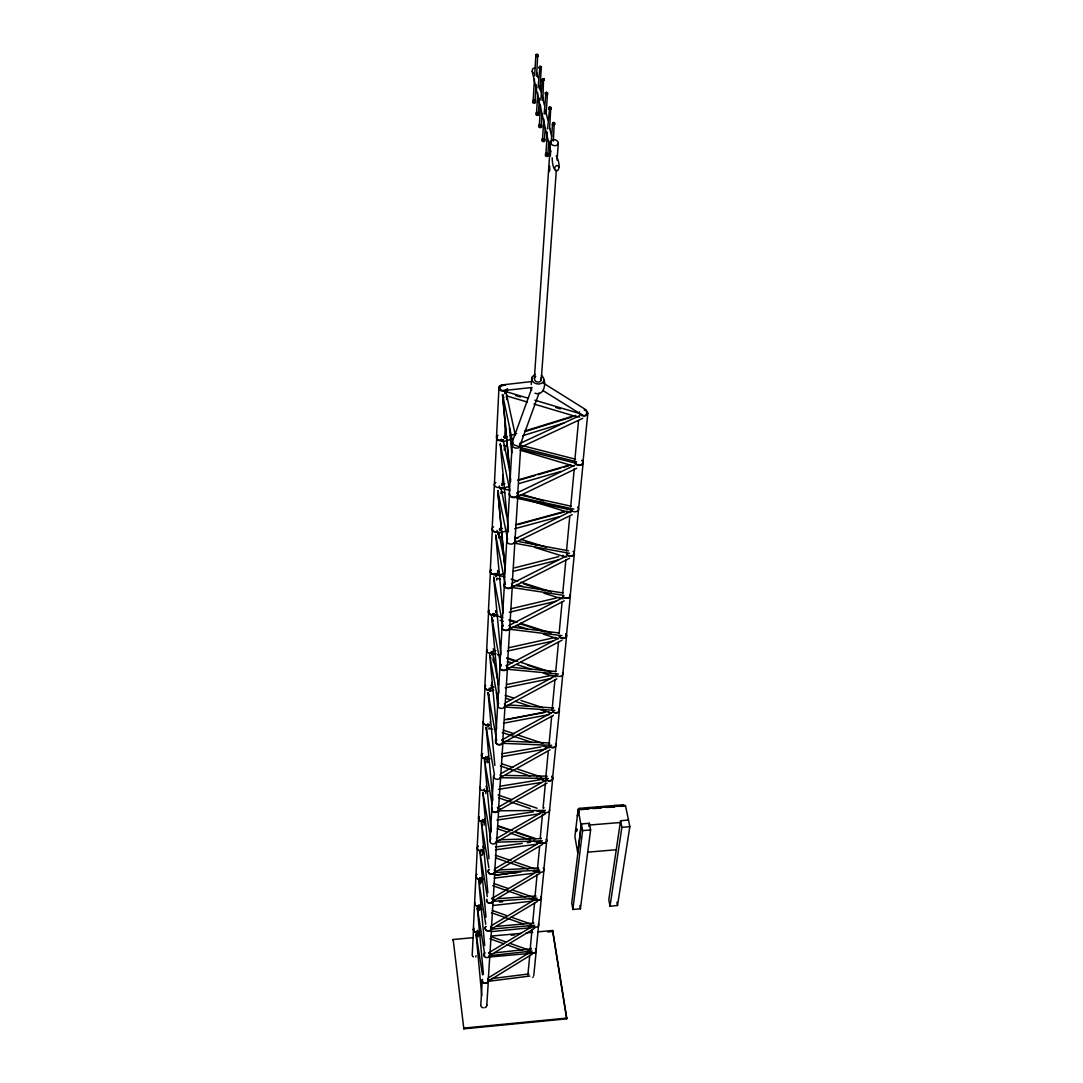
<?xml version="1.0" encoding="UTF-8"?>
<svg xmlns="http://www.w3.org/2000/svg" width="1083" height="1083" viewBox="0 0 1083 1083"><rect width="100%" height="100%" fill="white"/><g stroke="black" fill="none" stroke-linecap="round" stroke-linejoin="round"><path stroke-width="1.5" d="M453.168 940.477L453.168 939.503L473.081 937.702M558.936 597.302L563.133 598.818M555.444 637.386L558.327 638.808M551.937 675.264L555.917 676.848M499.128 534.975L498.708 538.048M484.291 823.161L484.155 825.151M485.78 793.501L485.793 792.418M487.54 760.577L487.391 762.635M478.713 933.83L478.104 936.849M479.986 907.716L479.647 910.316M481.475 880.736L481.339 882.686M482.842 852.443L482.49 855.137M527.299 951.294L530.562 952.986M529.546 925.41L532.863 927.089M566.761 1018.101L566.666 1018.846L463.822 1028.85L463.862 1028.105L566.761 1018.101L552.723 930.514L537.791 931.854M496.501 437.153L498.952 387.876M492.156 528.707L496.718 437.586M490.247 571.283L492.359 529.1A3.912 2.816 3.3 0 0 493.956 531.712A3.912 2.816 3.3 0 0 497.842 532.105M488.406 611.529L490.423 571.35M481.461 755.325L485.008 687.028M484.832 686.717L488.595 611.868M478.483 818.179L481.637 755.596M477.17 847.772L478.645 818.41M473.339 929.322L477.305 847.813M472.229 954.556L473.501 929.512M505.49 423.182L504.692 437.965A4.115 2.843 3.5 0 0 504.34 436.503M506.83 398.558L507.006 395.281M507.182 391.992L507.358 388.716M502.905 475.085L502.363 485.103A4.007 2.829 3.4 0 1 502.119 485.807M504.258 450.081L504.529 445.072M491.885 687.421L492.169 682.439M493.347 660.86L493.523 657.53M552.723 930.514L552.668 931.488L547.7 931.935M509.294 493.658L512.164 444.558M504.177 584.685L509.497 494.092A4.224 3.005 3.8 0 0 514.75 497.584A4.224 3.005 3.8 0 0 517.051 492.927M504.367 585.064L501.903 626.935A3.912 2.951 3.5 0 0 505.734 630.401A3.912 2.951 3.5 0 0 509.646 627.179M499.737 666.817L502.079 626.989M536.058 84.447L535.056 101.166L533.987 101.585L533.161 100.936L534.433 79.194M534.636 75.851L535.814 55.788L536.654 55.368M491.628 808.906L493.564 775.956M495.54 741.192L499.926 667.142M489.936 840.665L491.804 809.163M480.825 1004.767L482.287 980.21M536.559 76.094L537.696 55.747M539.388 98.296L538.454 113.363L537.371 113.796L536.532 113.119L537.764 93.03M538.061 88.007L539.889 67.498M539.903 89.93L541.243 68.161L539.415 67.16L539.957 66.456M542.001 113.823L541.256 125.56L540.173 126.007L539.32 125.317L540.579 105.2M540.891 100.164L542.15 80.034C547.66 79.262 539.943 77.638 543.084 79.668M517.66 494.755L520.774 445.682M542.854 100.408L543.517 79.655M512.11 585.741L517.864 495.175M507.277 667.818L512.3 586.12M502.729 742.153L507.467 668.143M498.491 809.84L502.918 742.451M494.714 871.72L498.667 810.098M491.398 928.551L494.877 871.95M488.189 980.86L491.56 928.754M488.338 981.036L486.768 1005.593A3.005 2.667 1.6 0 0 486.781 1004.889M545.236 127.794L544.465 139.558L543.368 140.005L542.515 139.314L543.815 119.157M544.14 114.108L545.818 93.585M546.116 114.365L547.429 94.045L545.196 92.867L546.671 92.285M548.77 140.871L547.863 154.328L546.753 154.788L545.9 154.084L547.348 132.207M547.578 128.836L549.609 108.246M531.239 384.519L532.051 376.843L535.3 374.38M549.568 129.094L550.719 108.449M556.337 170.234L541.256 379.781C540.485 383.842 533.892 382.137 534.379 378.346L550.516 141.887C551.585 137.92 558.476 139.531 558.273 143.416L557.068 160.189M549.623 169.936L549.65 166.105M550.34 155.993L550.692 150.943M551.261 142.509L552.533 123.963C558.422 123.218 549.704 121.458 553.806 123.828M553.386 141.074L554.171 123.652M541.432 375.368C547.429 380.309 544.857 396.96 534.934 393.183M566.504 551.017L569.726 516.699M570.673 506.844L574.261 468.682M574.856 459.977L578.539 420.759M562.74 593.267L565.895 559.735M559.139 633.257L562.118 601.661M545.778 777.621L548.269 751.128M552.127 709.568L554.929 679.88M555.728 671.622L558.53 641.867M540.2 838.337L542.461 814.375M543.097 807.904L545.453 782.887M549.176 742.843L551.667 716.459M537.452 869.27L539.591 846.635M535.097 895.6L537.127 874.238M530.088 950.048L532.078 929.106M532.714 922.594L534.623 902.477M527.881 975.025L529.763 955.192M574.18 553.427L583.128 462.874M582.952 462.441L587.785 413.435M570.213 595.704L574.356 553.806M566.436 635.653L570.375 595.772M552.574 778.298L559.397 710.556M559.234 710.272L566.599 635.992M546.563 840.584L552.723 778.555M543.828 869.906L546.712 840.814M541.189 897.861L543.964 869.933M536.099 950.644L541.338 898.064M533.77 975.607L536.234 950.82M480.229 881.102L480.947 878.922M478.767 908.068L479.471 905.943M477.522 934.182L478.334 931.908A3.005 2.586 1.5 0 1 473.677 928.862M578.146 809.258L574.897 836.645L577.767 852.984L581.097 825.72L578.146 809.258L625.46 805.414L629.832 826.695L617.513 905.51L610 906.187L608.808 899.716L620.586 820.724L628.506 820.075M576.819 829.334L575.966 829.402L575.75 831.216L576.603 831.148M577.605 815.689L577.821 813.834M578.66 813.184L579.229 808.365L623.537 804.777L623.794 806.104M576.697 830.174L575.709 829.7L576.725 829.957M581.422 823.946L571.756 902.978L572.853 909.476L580.42 908.813L590.601 829.944L589.396 823.283L581.422 823.946L582.613 830.607L572.853 909.476M586.472 808.703L586.512 807.877L586.648 808.811L589.829 808.554L589.694 807.62L589.653 808.446M588.976 826.586L589.396 823.283M587.839 808.013L588.407 807.566L587.907 808.419M489.029 729.143L489.15 728.169M497.016 578.254L496.623 580.082M602.744 807.241L602.825 807.458M501.307 491.614L500.887 493.51M613.56 806.51L613.614 805.684L613.75 806.605L616.931 806.348L616.782 805.427L616.674 806.172M616.728 806.253L613.628 805.996M614.927 805.914L615.171 805.779M610 906.187L621.886 827.358L620.586 820.724M487.824 727.113L488.582 725.001M504.746 393.779L505.03 392.818M497.706 534.542L498.64 532.47M495.635 576.67L495.892 575.804M543.964 380.065C542.529 386.482 531.252 384.465 531.672 378.062M534.379 378.346L535.747 376.37M483.194 822.579L483.6 821.523M493.807 616.633L494.105 615.807M491.75 654.822L492.196 653.685M489.976 691.563L490.423 690.44M558.273 143.416C557.204 147.41 550.299 145.785 550.516 141.887M489.773 979.695L488.054 981.347L529.831 976.04M491.154 954.421L491.195 953.73M493.036 927.535L491.249 929.173L534.65 925.234M484.629 955.626L484.588 956.316M519.515 444.477A4.346 3.005 3.8 0 1 519.502 446.792L511.528 444.003L531.658 388.648M519.799 446.047L539.104 392.953M481.894 851.522L482.314 850.588M486.524 759.549L486.971 758.587M502.214 776.105L500.224 777.702L548.309 778.474M506.709 705.466L503.663 707.348M509.172 667.71L506.059 669.551M511.555 627.734L509.389 629.237L561.942 635.64M554.564 124.22L552.533 124.125M550.922 108.896L548.919 108.638M544.126 80.291L542.15 80.034M519.718 495.459L517.39 496.84L573.868 509.118M541.243 68.161L539.293 67.904M537.764 56.032L535.76 56.302L536.613 55.192M496.055 575.398L496.677 574.559L504.746 577.117M500.305 488.595L500.806 487.824L508.888 490.233M505.206 392.384L505.883 391.599L528.409 398.3M576.982 829.104L575.736 829.212L576.21 829.971M494.43 615.198L502.756 617.554M511.569 444.084L512.069 443.516A4.346 3.005 3.8 0 1 512.882 442.988L502.566 394.523L510.567 479.85M496.271 871.246L494.552 872.492L539.713 870.19M532.308 898.403L532.809 899.621L535.435 900.352M577.767 813.929L577.591 813.644M550.611 108.219L550.367 107.203M539.93 810.801L540.471 812.033L543.273 812.737M542.867 779.205L542.854 780.139M479.647 905.632L480.189 905.144A3.059 2.599 1.7 0 1 474.868 902.626M562.943 555.186L563.593 556.418L566.91 556.973M566.815 510.878L567.478 512.097L570.89 512.625M484.345 820.102L481.366 821.158M575.398 415.358L576.102 416.562L579.716 416.996M487.594 757.301L484.494 758.357M490.802 954.84L488.704 956.059M506.641 389.487L505.883 390.002A4.224 2.843 3.6 0 1 499.94 389.406L499.344 388.756A4.224 2.843 3.6 0 1 500.116 385.656A4.224 2.843 3.6 0 1 504.678 385.101M505.856 390.557L507.128 389.393A4.224 2.843 3.6 0 1 502.025 391.004A4.224 2.843 3.6 0 1 499.006 387.633A4.224 2.843 3.6 0 1 503.568 385.48M584.197 409.916C587.663 408.007 587.5 416.251 584.319 415.669A4.264 2.897 5.6 0 1 581.463 414.451M488.392 977.841L530.927 951.7M488.054 981.347L532.362 954.069M534.745 928.172L489.53 955.68L532.146 951.036M488.433 953.013L533.242 925.789M491.249 929.173L537.344 901.449M491.465 925.654L535.855 898.998M491.533 898.673L538.4 870.908M539.93 873.385L491.993 901.692M494.552 872.492L542.583 844.361M494.647 868.945L541.026 841.829M545.399 813.861L495.405 842.547M496.285 838.662L542.353 812.115M498.288 807.201L545.358 780.491M547.064 783.077L497.395 811.14M500.224 777.702L550.056 749.829M501.551 773.303L548.391 747.148M502.268 739.757L551.829 712.56M553.548 715.281L501.578 743.655M556.919 678.811L504.651 707.023L554.834 710.353M552.723 123.435C550.597 125.628 557.19 124.613 553.927 123.557M505.72 702.664L556.608 675.25M562.036 640.148L507.061 669.24L558.395 674.032M506.668 665.612L558.747 638.104M547.118 93.517L547.118 92.61M543.937 79.614C538.224 84.122 546.915 75.715 542.827 79.628M509.389 629.237L564.257 600.821M508.875 625.595L562.402 597.924M540.715 67.525C542.705 65.549 536.423 66.956 540.512 67.728M512.692 583.06L566.233 556.026M564.026 595.393L511.866 587.46L569.617 558.219M515.156 538.765L571.756 510.878M572.23 514.628L513.369 543.422M517.39 496.84L576.657 468.33M517.322 492.751L574.883 465.135M576.576 461.778L520.273 447.509L582.722 418.336M520.057 443.407L579.364 415.777M511.866 587.46L513.951 585.673M601.227 807.336L601.958 807.39M503.893 437.546L507.101 436.544M510.31 435.556L516.726 433.552M524.754 431.061L572.893 416.075M525.539 431.427L571.743 417.077M503.365 441.688L512.936 438.723M522.52 435.759L564.013 422.925M520.273 447.509L522.52 445.858M501.605 484.751L504.8 483.83M517.552 480.107L570.186 464.783M518.716 480.324L534.88 475.627M538.116 474.692L560.737 468.1M563.972 467.166L568.819 465.758M554.022 123.611L554.631 123.015L553.751 122.46M501.063 488.758L509.132 486.416M518.825 483.614L560.804 471.457M549.595 107.163L549.379 108.151M546.306 93.504C542.813 93.693 548.607 96.076 547.484 93.666M476.006 932.192L478.334 931.542M539.767 67.336C536.924 68.595 543.138 69.502 541.053 67.498M540.837 67.688L541.622 66.956L540.16 66.253M477.386 906.187L479.755 905.523M499.263 529.194L502.512 528.314M515.508 524.768L564.229 511.501M517.836 524.646L564.46 511.948M498.667 533.08L506.682 530.914M514.709 528.734L559.627 516.577M478.659 878.922L481.069 878.272M479.999 850.724L482.341 850.182A3.181 2.653 2.1 0 1 477.86 849.735A3.181 2.653 2.1 0 1 478.334 846.013M514.493 567.871L558.733 556.621M496.596 575.574L504.746 573.516M512.895 571.458L558.517 559.925M486.348 724.987L488.893 724.432A3.466 2.735 2.7 0 1 484.67 724.459A3.466 2.735 2.7 0 1 483.356 721.237M488 689.817L490.748 689.14M510.838 608.795L556.608 597.938M489.922 653.279L493.239 652.21A3.628 2.775 2.9 0 1 488.568 652.927A3.628 2.775 2.9 0 1 486.903 649.462M494.606 615.74L497.855 614.968M509.213 612.288L556.296 601.187M615.117 806.212L615.455 805.603L614.995 806.226M491.736 614.67L494.606 614.007M493.658 574.45L496.447 573.895A3.818 2.802 3.1 0 1 491.425 573.652A3.818 2.802 3.1 0 1 490.951 569.942M492.616 651.276L495.879 650.558M508.942 647.675L554.645 637.589M492.724 654.294L495.96 653.577M507.291 651.1L552.614 641.15M500.197 440.375L503.365 439.725M490.626 687.827L493.902 687.163M506.966 684.483L551.044 675.426M490.464 690.846L493.753 690.169M505.233 687.827L551.166 678.472M504.732 719.721L545.602 711.937M506.912 719.599L544.505 712.452M503.527 723.2L549.46 714.523M531.902 381.527L503.947 384.709C501.321 384.655 498.045 388.513 500.887 390.421M501.767 753.809L541.094 746.877M486.863 759.318L490.139 758.736M501.632 756.733L545.981 748.989M500.265 786.204L539.74 779.801M485.306 791.47L488.595 790.942M498.478 789.358L541.27 782.467M498.667 817.002L533.391 811.83M496.853 820.088L539.808 813.739M495.676 846.987L522.29 843.359M527.286 842.682L530.602 842.222M495.5 849.789L536.978 844.185M491.438 978.639L528.87 973.942M495.188 875.064L521.329 871.815M494.389 875.348L507.805 873.683M511.149 873.264L517.864 872.438M480.838 879.748L484.182 879.342M494.186 878.11L534.257 873.169M499.371 902.071L502.647 901.706M492.982 905.483L531.645 901.178M503.893 390.543L532.024 387.484M553.481 122.447L553.007 123.489M494.633 952.85L531.103 948.925M549.744 108.002C546.103 108.909 552.804 110.601 550.719 108.205M550.123 108.314C554.049 107.082 545.9 106.824 549.866 108.3M550.502 108.462L549.826 108.476M546.374 92.448L545.507 92.908L546.13 93.544M491.276 931.637L530.805 927.671M536.978 55.423L537.818 54.989L537.222 54.38M491.33 936.05L521.194 933.356M526.176 932.91L532.809 932.314M511.217 935.238L514.533 934.94M496.244 926.425L533.648 923.095M488.528 957.101L530.061 953.378M587.785 852.145L616.146 849.749M589.301 825.043L620.505 822.484M576.765 830.932L575.52 831.04L575.669 831.852M582.613 830.607L590.601 829.944M621.886 827.358L629.832 826.695M586.526 808.189L589.721 807.932M596.489 807.431L606.602 806.605M579.215 809.556L587.528 808.879M592.509 808.473L600.821 807.81M605.817 807.404L614.129 806.727M619.11 806.321L624.16 806.226M581.111 809.57L587.676 809.028M594.242 808.5L600.875 808.108M607.373 807.431L614.183 807.025M537.154 898.186L492.846 901.34L494.579 899.391M497.95 898.66L536.071 896.02M499.737 869.906L538.603 867.997M542.421 840.841L496.298 842.195L498.085 840.259M499.75 839.758L541.283 838.608M545.358 810.45L498.315 810.788L500.102 809.57L499.791 808.622M544.383 812.832L545.453 812.832M505.368 775.428L547.118 776.173M538.996 872.397L540.024 872.424M533.878 927.21L534.867 927.238M551.667 745.321L502.539 743.331L504.448 741.435M505.951 741.11L548.81 742.924M503.947 384.709L505.544 384.993M546.346 93.774L547.808 93.192L546.888 92.515M546.617 94.83L545.94 94.749M537.019 54.164L535.665 55.084L538.129 55.03L536.071 54.502L536.721 55.409M508.13 704.898L553.603 707.984M511.325 667.277L555.85 671.501M512.015 627.165L559.383 633.027M573.949 466.204L520.138 450.176M549.257 747.852L542.339 745.862M546.292 781.141L536.383 778.095M516.212 585.727L562.998 592.929M540.552 843.237L533.811 841.193M537.94 872.302L532.795 870.759M569.563 553.305L514.439 543.165L516.55 542.096L516.158 541.134M518.784 541.568L568.548 550.8M536.302 56.56L537.818 56.411L537.804 55.531M537.628 112.7L538.454 113.363M516.794 498.248L572.176 510.242M540.904 709.785L551.518 713.155M520.084 495.012L571.174 506.208M521.14 449.418L576.454 463.362M522.94 445.776L575.574 459.206M480.486 884.026L478.537 879.897M534.853 400.209L579.906 413.598M515.616 395.552L520.422 396.987M555.674 407.452L560.48 408.887M506.397 395.823L527.475 402.091M533.96 404.027L576.102 416.562M504.001 445.289L507.223 446.264M523.197 494.62L543.869 500.969M501.51 491.804L504.719 492.792M527.259 499.723L567.478 512.097M514.587 537.358L517.755 538.346M520.923 539.334L546.238 547.226M525.783 541.703L536.857 545.155M499.358 536.356L502.566 537.358M534.677 547.389L563.593 556.418M511.19 579.148L517.647 581.192M520.869 582.221L551.531 591.914M523.644 583.886L537.858 588.394M541.026 589.396L545.764 590.885M497.287 578.403L500.495 579.419M516.55 584.509L522.967 586.539M543.842 593.159L559.897 598.236M509.2 619.611L517.254 622.197M520.463 623.226L551.071 633.041M509.024 620.302L515.346 622.332M520.084 623.849L545.345 631.944M500.156 620.288L503.365 621.317M516.225 625.433L527.462 629.047M543.531 634.205L556.378 638.334M497.341 654.701L500.495 655.716M506.776 657.76L517.782 661.334M520.923 662.363L550.8 672.056M506.966 658.518L514.858 661.09M527.502 665.192L544.884 670.837M507.358 661.442L512.069 662.972M516.767 664.502L530.887 669.091M543.436 673.166L552.844 676.225M505.192 695.286L513.112 697.885M521.018 700.498L543.179 707.768M505.788 698.237L510.58 699.808M515.373 701.391L529.736 706.116M550.489 712.939L548.756 712.018M503.243 730.132L514.357 733.827M517.539 734.883L542.935 743.331M489.462 728.277L492.657 729.346M502.282 732.541L531.117 742.139M501.673 763.745L512.841 767.481M517.62 769.092L541.541 777.12M486.253 761.254L489.381 762.297M500.346 765.992L530.115 775.997M498.072 795.003L512.11 799.755M516.781 801.352L537.06 808.229M498.708 797.887L530.223 808.581M536.518 810.72L541.243 812.331M498.18 825.801L512.286 830.634M515.427 831.717L535.814 838.689M498.221 826.356L509.2 830.12M515.481 832.258L534.312 838.716M497.341 828.685L506.858 831.947M510.025 833.03L530.643 840.097M547.145 747.46L545.751 746.864M495.297 855.177L511.108 860.647M514.263 861.743L534.812 868.837M496.028 858.047L528.003 869.107M494.038 883.552L508.374 888.561M513.152 890.226L533.878 897.455M492.819 885.718L525.702 897.184M528.829 898.281L533.526 899.919M492.291 910.492L506.357 915.433M511.041 917.071L531.347 924.219M478.821 908.299L481.989 909.409M491.479 912.752L523.103 923.88M527.841 925.545L531.008 926.655M491.154 936.7L505.355 941.723M510.093 943.401L529.032 950.116M477.576 934.412L480.676 935.509M489.976 938.799L503.933 943.753M507.034 944.85L522.534 950.346M525.634 951.443L528.734 952.539M543.422 780.45L544.221 780.735M538.576 842.818L536.992 841.884M535.99 871.869L534.731 871.26M571.783 465.798L570.727 465.216M534.921 67.809L532.633 68.811L532.186 71.41L550.678 151.282M542.921 390.543L582.261 415.019M543.436 383.165L585.659 409.591M533.256 73.116L532.186 71.41M493.428 620.965L491.777 617.648L498.789 692.849M503.906 397.651L502.566 394.523M490.924 658.626L489.557 654.579M489.164 695.286L488.054 692.511L494.85 765.491M485.617 763.501L484.345 759.657M482.449 826.004L481.245 822.281M481.042 855.259L479.85 851.59M478.253 910.451L477.292 907.96L483.451 974.443M477.007 936.538L476.073 934.087L481.786 995.805M501.036 446.318L500.238 444.03L508.441 531.861M498.586 492.846L497.801 490.599L505.138 569.184M496.461 537.398L495.703 535.192L502.986 613.195M494.43 579.446L493.686 577.28L500.887 654.565M486.795 729.319L486.118 727.289L492.887 800.107M549.122 745.375L549.338 745.93A3.493 2.775 5.5 0 0 553.873 747.405A3.493 2.775 5.5 0 0 555.525 743.764M483.505 794.624L482.869 792.661L489.002 858.724M540.146 840.801L540.349 841.329A3.276 2.708 5.4 0 0 544.695 842.764A3.276 2.708 5.4 0 0 546.265 839.19M540.904 378.035L541.256 379.781M531.523 390.313L531.036 387.755M552.181 157.793C552.709 179.209 564.297 171.263 556.215 155.857M558.882 167.269C558.205 163.438 553.792 166.471 554.834 169.205M536.762 72.778L537.913 77.665M539.821 85.814L541.338 92.326M542.109 95.588L544.397 105.362M545.534 110.249L547.822 120.023M549.731 128.173L551.64 136.309M506.248 393.237L515.332 435.447M503.812 442.785L508.875 467.044M509.551 470.279L510.228 473.515M500.238 444.03L509.89 490.707M500.969 487.77L506.682 515.941M497.801 490.599L507.426 538.468M499.114 534.041L503.351 555.471M504.001 558.76L504.651 562.063M495.703 535.192L505.355 584.427M493.686 577.28L503.054 626.218M616.904 902.288L617.513 905.51M491.777 617.648L500.887 666.235M492.955 654.782L497.259 678.066M497.869 681.397L498.491 684.727M498.586 703.896L489.773 655.797L496.596 729.035M579.229 808.365L579.473 809.691M488.054 692.511L496.623 740.217M577.361 815.499L577.51 816.325M486.118 727.289L494.457 774.602A3.547 2.87 3.1 0 0 494.769 778.487A3.547 2.87 3.1 0 0 499.561 778.623A3.547 2.87 3.1 0 0 500.035 774.765M579.865 905.564L580.42 908.813M492.102 804.493L484.548 760.821L491.154 831.866M482.869 792.661L490.748 839M482.571 850.209L482.747 851.333M488.853 867.686L481.434 823.405L487.878 892.771M478.456 931.705L478.632 932.761M487.269 896.575L480.04 852.7L486.023 917.193M485.753 924.232L478.727 880.993L484.71 945.608M552.939 933.14L566.666 1018.846M477.292 907.96L484.683 954.082M476.073 934.087L482.517 974.862M453.168 939.503L463.822 1028.85M506.465 396.297L506.79 399.627M509.443 427.975L511.785 452.978M502.471 394.835L510.594 481.61M497.72 490.965L505.192 570.944M493.334 659.303L493.631 662.606M496.407 692.389L497.801 707.28M491.452 615.144L491.56 616.403M499.791 528.423A3.912 2.816 3.3 0 1 500.129 529.871M497.598 572.745A3.818 2.802 3.1 0 1 497.138 573.381M497.517 570.592A3.818 2.802 3.1 0 1 497.828 572.041M497.246 574.41A1.746 1.11 75.6 0 1 496 575.547A1.746 1.11 75.6 0 1 494.931 573.394M570.159 594.96A3.831 2.856 5.5 0 1 567.587 598.1A3.831 2.856 5.5 0 1 562.943 596.422M573.408 551.68A3.939 2.87 5.5 0 1 572.135 556.08A3.939 2.87 5.5 0 1 566.571 553.779M511.528 583.886A4.007 2.978 3.6 0 1 511.014 587.879A4.007 2.978 3.6 0 1 505.599 587.69A4.007 2.978 3.6 0 1 505.179 583.669M502.187 626.191A3.912 2.951 3.5 0 1 502.702 625.541M503.216 439.833A4.115 2.843 3.5 0 1 497.422 439.265A4.115 2.843 3.5 0 1 497.99 435.271M503.852 441.295A1.895 1.164 72.7 0 1 502.417 441.377A1.895 1.164 72.7 0 1 501.578 439.224M586.742 411.283A4.264 2.897 5.6 0 1 586.837 415.019A4.264 2.897 5.6 0 1 581.476 415.452A4.264 2.897 5.6 0 1 579.527 411.865M584.915 410.349A4.264 2.897 5.6 0 1 585.917 410.741M581.95 460.289A4.142 2.897 5.6 0 1 581.111 464.566A4.142 2.897 5.6 0 1 575.1 463.104L574.762 462.373A4.142 2.897 5.6 0 1 574.707 461.615M519.921 443.421A4.346 3.005 3.9 0 1 519.38 447.455A4.346 3.005 3.9 0 1 513.518 447.225A4.346 3.005 3.9 0 1 513.044 443.15M517.39 493.198A4.224 3.005 3.8 0 1 513.45 497.205A4.224 3.005 3.8 0 1 509.592 492.914M491.289 685.688A3.547 2.762 2.8 0 1 491.858 688.422M489.99 689.925A3.547 2.762 2.8 0 1 485.793 689.059A3.547 2.762 2.8 0 1 485.671 685.701M483.465 721.237A3.466 2.735 2.7 0 0 484.67 724.459A3.466 2.735 2.7 0 0 488.785 724.446M490.125 721.901A3.466 2.735 2.7 0 1 490.152 722.618M489.57 725.163A1.597 1.042 79.5 0 1 487.512 724.04M555.633 743.75A3.493 2.775 5.5 0 1 553.982 747.405A3.493 2.775 5.5 0 1 549.338 745.93M549.203 743.791A3.493 2.775 5.5 0 1 549.623 743.155M559.058 709.121A3.574 2.802 5.5 0 1 557.379 712.804A3.574 2.802 5.5 0 1 552.614 711.301M502.228 740.298A3.628 2.883 3.2 0 1 501.74 744.17A3.628 2.883 3.2 0 1 496.84 744.021A3.628 2.883 3.2 0 1 496.461 740.122M485.915 786.217A3.317 2.694 2.4 0 1 486.443 788.884M484.697 790.36A3.317 2.694 2.4 0 1 480.229 786.867M484.954 818.816A3.249 2.68 2.2 0 1 484.751 819.493M483.763 820.603A3.249 2.68 2.2 0 1 479.079 816.893M484.277 821.537A1.503 0.988 82.1 0 1 482.788 821.537A1.503 0.988 82.1 0 1 482.815 819.317M540.62 838.635A3.276 2.708 5.4 0 1 541.202 838.12M549.541 809.515A3.344 2.735 5.4 0 1 546.861 812.616A3.344 2.735 5.4 0 1 542.976 810.287M543.517 808.256A3.344 2.735 5.4 0 1 544.099 807.742M494.511 870.285A3.317 2.789 2.6 0 1 493.171 873.67A3.317 2.789 2.6 0 1 488.947 873.101A3.317 2.789 2.6 0 1 488.812 869.514M496.664 840.841A3.398 2.816 2.8 0 1 492.806 843.901A3.398 2.816 2.8 0 1 490.179 839.961M483.451 849.113A3.181 2.653 2.1 0 1 483.059 849.722M482.476 850.223A3.181 2.653 2.1 0 1 477.901 846.54M482.95 846.486A3.181 2.653 2.1 0 1 483.641 848.449M481.908 877.284A3.127 2.626 1.9 0 1 481.515 877.88L480.947 878.381A3.127 2.626 1.9 0 1 475.884 876.012M476.466 874.739A3.127 2.626 1.9 0 1 477.034 874.252M481.569 878.922A1.449 0.948 83.7 0 1 480.338 879.626A1.449 0.948 83.7 0 1 479.755 877.717M543.219 867.957A3.208 2.68 5.4 0 1 542.136 872.099A3.208 2.68 5.4 0 1 537.628 870.015M537.588 869.311A3.208 2.68 5.4 0 1 537.777 868.634M540.904 896.494A3.141 2.667 5.4 0 1 539.402 900A3.141 2.667 5.4 0 1 535.232 898.606M491.966 898.281A3.249 2.762 2.5 0 1 492.819 901.773A3.249 2.762 2.5 0 1 488.934 903.032A3.249 2.762 2.5 0 1 486.741 899.973M491.208 927.143A3.181 2.735 2.3 0 1 489.909 930.473A3.181 2.735 2.3 0 1 485.861 929.918A3.181 2.735 2.3 0 1 485.753 926.398M473.42 956.898A2.938 2.559 1.3 0 1 472.865 956.438M472.459 955.869A2.938 2.559 1.3 0 1 472.242 955.22M475.843 956.939A1.367 0.907 86 0 1 476.141 955.693M535.543 948.898A3.019 2.613 5.3 0 1 534.853 952.783A3.019 2.613 5.3 0 1 530.508 951.578M530.765 948.979A3.019 2.613 5.3 0 1 531.293 948.478M533.242 976.866A2.965 2.586 5.3 0 1 532.728 977.353M487.77 979.046A3.059 2.68 1.9 0 1 487.54 982.498A3.059 2.68 1.9 0 1 483.627 982.863A3.059 2.68 1.9 0 1 482.517 979.533M486.551 1006.256A3.005 2.667 1.6 0 1 486.145 1006.852M485.59 1007.325A3.005 2.667 1.6 0 1 484.9 1007.664M483.356 1007.813A3.005 2.667 1.6 0 1 480.811 1005.457M481.678 878.096A3.127 2.626 1.9 0 1 476.06 876.905M480.757 903.899A3.059 2.599 1.7 0 1 480.568 904.549M480.297 905.808A1.421 0.934 84.5 0 1 479.16 906.931A1.421 0.934 84.5 0 1 478.469 904.995M538.386 923.515A3.073 2.64 5.4 0 1 536.911 926.994A3.073 2.64 5.4 0 1 532.822 925.627M533.093 923A3.073 2.64 5.4 0 1 533.635 922.499M541.053 896.697A3.141 2.667 5.4 0 1 539.158 900.325A3.141 2.667 5.4 0 1 535.124 898.145M490.951 926.71A3.181 2.735 2.3 0 1 490.518 930.392A3.181 2.735 2.3 0 1 486.213 930.297A3.181 2.735 2.3 0 1 485.901 926.601M488.69 952.796A3.127 2.708 2.1 0 1 489.029 956.79A3.127 2.708 2.1 0 1 484.426 956.695A3.127 2.708 2.1 0 1 484.9 952.715M540.837 124.694A1.449 0.839 4.4 0 1 541.446 126.021A1.449 0.839 4.4 0 1 539.144 125.899A1.449 0.839 4.4 0 1 539.727 124.64M541.094 126.142A1.449 0.839 4.4 0 1 541.094 127.496A1.449 0.839 4.4 0 1 538.874 127.036A1.449 0.839 4.4 0 1 540.011 125.926M544.045 138.665A1.462 0.866 4.5 0 1 544.573 140.073A1.462 0.866 4.5 0 1 542.204 139.775A1.462 0.866 4.5 0 1 543.3 138.57M544.289 140.127A1.462 0.866 4.5 0 1 544.302 141.494A1.462 0.866 4.5 0 1 542.055 141.034A1.462 0.866 4.5 0 1 543.219 139.91M488.216 755.988A3.398 2.721 2.5 0 1 488.013 756.679M486.984 757.802A3.398 2.721 2.5 0 1 482.206 757.328A3.398 2.721 2.5 0 1 482.707 753.511M487.648 758.493A1.557 1.015 80.4 0 1 485.631 757.423M485.685 757.044A1.557 1.015 80.4 0 1 485.996 756.462M549.095 743.791A3.493 2.775 5.5 0 1 549.501 743.168M551.775 776.254A3.411 2.762 5.4 0 1 551.017 780.342A3.411 2.762 5.4 0 1 546.089 779.043M545.967 776.917A3.411 2.762 5.4 0 1 546.374 776.294M497.842 807.715A3.466 2.843 2.9 0 1 497.368 811.533A3.466 2.843 2.9 0 1 492.684 811.411A3.466 2.843 2.9 0 1 492.332 807.566M547.443 153.42A1.476 0.88 4.5 0 1 548.052 154.801A1.476 0.88 4.5 0 1 545.71 154.679A1.476 0.88 4.5 0 1 546.306 153.366M547.348 154.761A1.476 0.88 4.5 0 1 547.957 156.128A1.476 0.88 4.5 0 1 545.629 156.02A1.476 0.88 4.5 0 1 546.225 154.707M503.419 440.28A4.115 2.843 3.5 0 1 497.99 439.982A4.115 2.843 3.5 0 1 497.463 436.232M503.974 436.287A4.115 2.843 3.5 0 1 504.895 438.398M500.021 487.336A4.007 2.829 3.4 0 1 494.972 486.105A4.007 2.829 3.4 0 1 495.838 482.436M502.025 483.641A4.007 2.829 3.4 0 1 502.322 484.358M501.686 488A1.841 1.151 73.7 0 1 500.129 488.474A1.841 1.151 73.7 0 1 499.385 485.969M582.126 460.722A4.142 2.883 5.6 0 1 580.312 465.27A4.142 2.883 5.6 0 1 574.883 462.048M577.577 507.169A4.034 2.883 5.5 0 1 576.291 511.596A4.034 2.883 5.5 0 1 570.579 509.254M514.655 540.092A4.115 2.992 3.7 0 1 513.031 543.707A4.115 2.992 3.7 0 1 507.792 543.016A4.115 2.992 3.7 0 1 507.602 539.172M534.298 100.245A1.435 0.826 4.3 0 1 535.435 101.436A1.435 0.826 4.3 0 1 533.242 101.653A1.435 0.826 4.3 0 1 533.242 100.353M534.582 101.64A1.435 0.826 4.3 0 1 535.164 102.939A1.435 0.826 4.3 0 1 532.89 102.817A1.435 0.826 4.3 0 1 533.486 101.585M549.501 170.275A1.489 0.893 4.6 0 1 549.487 168.853M549.419 171.615A1.489 0.893 4.6 0 1 549.731 170.099M487.16 758.073A3.398 2.721 2.5 0 1 482.68 757.87A3.398 2.721 2.5 0 1 482.273 754.282M485.78 791.226A1.53 1.002 81.3 0 1 484.277 788.938M551.924 776.525A3.411 2.762 5.5 0 1 551.179 780.599A3.411 2.762 5.5 0 1 546.238 779.3M546.116 777.188A3.411 2.762 5.5 0 1 546.522 776.552M497.381 807.431A3.466 2.843 2.9 0 1 498.126 811.235A3.466 2.843 2.9 0 1 493.591 812.115A3.466 2.843 2.9 0 1 492.048 808.46M497.774 572.812A3.818 2.802 3.2 0 1 497.3 573.449M496.623 573.963A3.818 2.802 3.2 0 1 491.601 573.706A3.818 2.802 3.2 0 1 491.113 570.01M497.679 570.66A3.818 2.802 3.2 0 1 498.004 572.108M494.457 614.115A3.723 2.789 3 0 1 489.557 613.871A3.723 2.789 3 0 1 489.096 610.189M495.5 610.826A3.723 2.789 3 0 1 495.811 612.261M495.242 614.575A1.706 1.097 76.6 0 1 494.024 615.726A1.706 1.097 76.6 0 1 492.982 613.641M566.084 634.191A3.75 2.843 5.5 0 1 564.324 637.914A3.75 2.843 5.5 0 1 559.342 636.384M570.321 595.027A3.831 2.856 5.5 0 1 567.763 598.154A3.831 2.856 5.5 0 1 563.106 596.476M506.56 665.625A3.818 2.938 3.4 0 1 505.802 669.714A3.818 2.938 3.4 0 1 500.468 669.01A3.818 2.938 3.4 0 1 501.226 664.908M509.565 626.488A3.912 2.951 3.5 0 1 506.925 630.401A3.912 2.951 3.5 0 1 502.065 627.761M502.363 626.258A3.912 2.951 3.5 0 1 502.878 625.608M483.208 821.198A3.249 2.667 2.2 0 1 479.255 817.137M483.302 849.072A3.181 2.653 2.1 0 1 482.91 849.681M482.801 846.446A3.181 2.653 2.1 0 1 483.505 848.409M482.964 850.751A1.476 0.961 83 0 1 481.718 851.441A1.476 0.961 83 0 1 481.123 849.492M546.414 839.42A3.276 2.708 5.4 0 1 544.451 843.102A3.276 2.708 5.4 0 1 540.241 840.882M494.254 869.866A3.317 2.789 2.6 0 1 493.794 873.615A3.317 2.789 2.6 0 1 489.313 873.507A3.317 2.789 2.6 0 1 488.988 869.73M492.413 898.755A3.249 2.762 2.5 0 1 492.169 902.315A3.249 2.762 2.5 0 1 488.013 902.667A3.249 2.762 2.5 0 1 486.822 899.256M478.212 931.637A3.005 2.586 1.5 0 1 473.907 928.077M478.862 931.786A1.394 0.921 85.2 0 1 477.941 932.964A1.394 0.921 85.2 0 1 477.021 931.61A1.394 0.921 85.2 0 1 477.765 930.202M535.395 948.708A3.019 2.613 5.3 0 1 534.718 952.593A3.019 2.613 5.3 0 1 530.359 951.388M530.264 949.385A3.019 2.613 5.3 0 1 531.157 948.302M488.013 979.479A3.059 2.68 1.9 0 1 485.116 983.134A3.059 2.68 1.9 0 1 482.355 979.357M494.647 614.454A3.723 2.789 3 0 1 490.125 614.454A3.723 2.789 3 0 1 488.826 611.164M495.689 611.164A3.723 2.789 3 0 1 496 612.599M493.103 648.825A3.628 2.775 2.9 0 1 493.686 651.573M493.293 653.536A1.665 1.069 77.6 0 1 491.75 653.997A1.665 1.069 77.6 0 1 491.33 651.533M562.497 672.543A3.655 2.816 5.5 0 1 560.331 676.361A3.655 2.816 5.5 0 1 555.62 674.005M565.705 633.893A3.75 2.843 5.5 0 1 564.487 638.253A3.75 2.843 5.5 0 1 559.207 635.992M506.045 665.395A3.818 2.938 3.4 0 1 505.571 670.255A3.818 2.938 3.4 0 1 499.913 667.9M500.197 666.411A3.818 2.938 3.4 0 1 500.698 665.761M504.34 703.855A3.723 2.911 3.3 0 1 503.852 707.768A3.723 2.911 3.3 0 1 498.83 707.605A3.723 2.911 3.3 0 1 498.451 703.666M499.899 528.748A3.912 2.816 3.3 0 1 499.696 530.196M497.652 531.712A3.912 2.816 3.3 0 1 492.724 530.494A3.912 2.816 3.3 0 1 493.577 526.852M499.277 532.322A1.8 1.124 74.7 0 1 497.76 532.836A1.8 1.124 74.7 0 1 497.029 530.399M573.232 551.301A3.939 2.87 5.5 0 1 572.42 555.538A3.939 2.87 5.5 0 1 566.72 554.13M511.853 584.197A4.007 2.978 3.6 0 1 510.269 587.798A4.007 2.978 3.6 0 1 505.165 587.121A4.007 2.978 3.6 0 1 504.989 583.29M491.113 685.39A3.547 2.762 2.8 0 1 491.682 688.125M489.814 689.627A3.547 2.762 2.8 0 1 485.604 688.761A3.547 2.762 2.8 0 1 485.482 685.404M491.168 690.358A1.625 1.056 78.5 0 1 489.651 690.385A1.625 1.056 78.5 0 1 489.381 688.111M558.896 708.824A3.574 2.802 5.5 0 1 557.217 712.506A3.574 2.802 5.5 0 1 552.465 711.003M552.316 708.851A3.574 2.802 5.5 0 1 552.75 708.214M502.038 740A3.628 2.897 3.2 0 1 501.564 743.886A3.628 2.897 3.2 0 1 496.65 743.737A3.628 2.897 3.2 0 1 496.285 739.838M537.682 112.429A1.449 0.839 4.4 0 1 538.833 113.634A1.449 0.839 4.4 0 1 536.626 113.864A1.449 0.839 4.4 0 0 536.207 114.96A1.449 0.839 4.4 0 0 538.089 115.353A1.449 0.839 4.4 0 0 538.752 114.324M536.626 113.864A1.449 0.839 4.4 0 1 536.613 112.537M614.535 805.522L614.575 805.441"/></g></svg>
